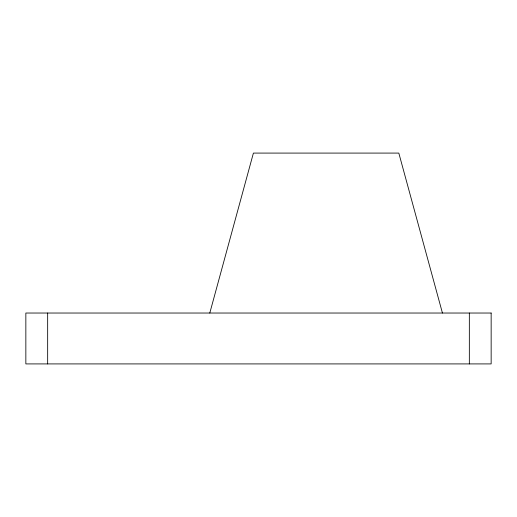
<?xml version="1.0" encoding="UTF-8"?>
<svg xmlns="http://www.w3.org/2000/svg" width="517" height="517" viewBox="0 0 517 517"><rect width="100%" height="100%" fill="white"/><g stroke="black" fill="none" stroke-linecap="round" stroke-linejoin="round"><path stroke-width="0.78" d="M209.792 313.031L253.408 153.084L398.814 153.084L442.436 313.031M469.339 313.031L469.339 363.916M47.661 313.031L47.661 363.916M491.15 313.031L25.85 313.031L25.85 363.916L491.15 363.916L491.15 313.031"/></g></svg>
